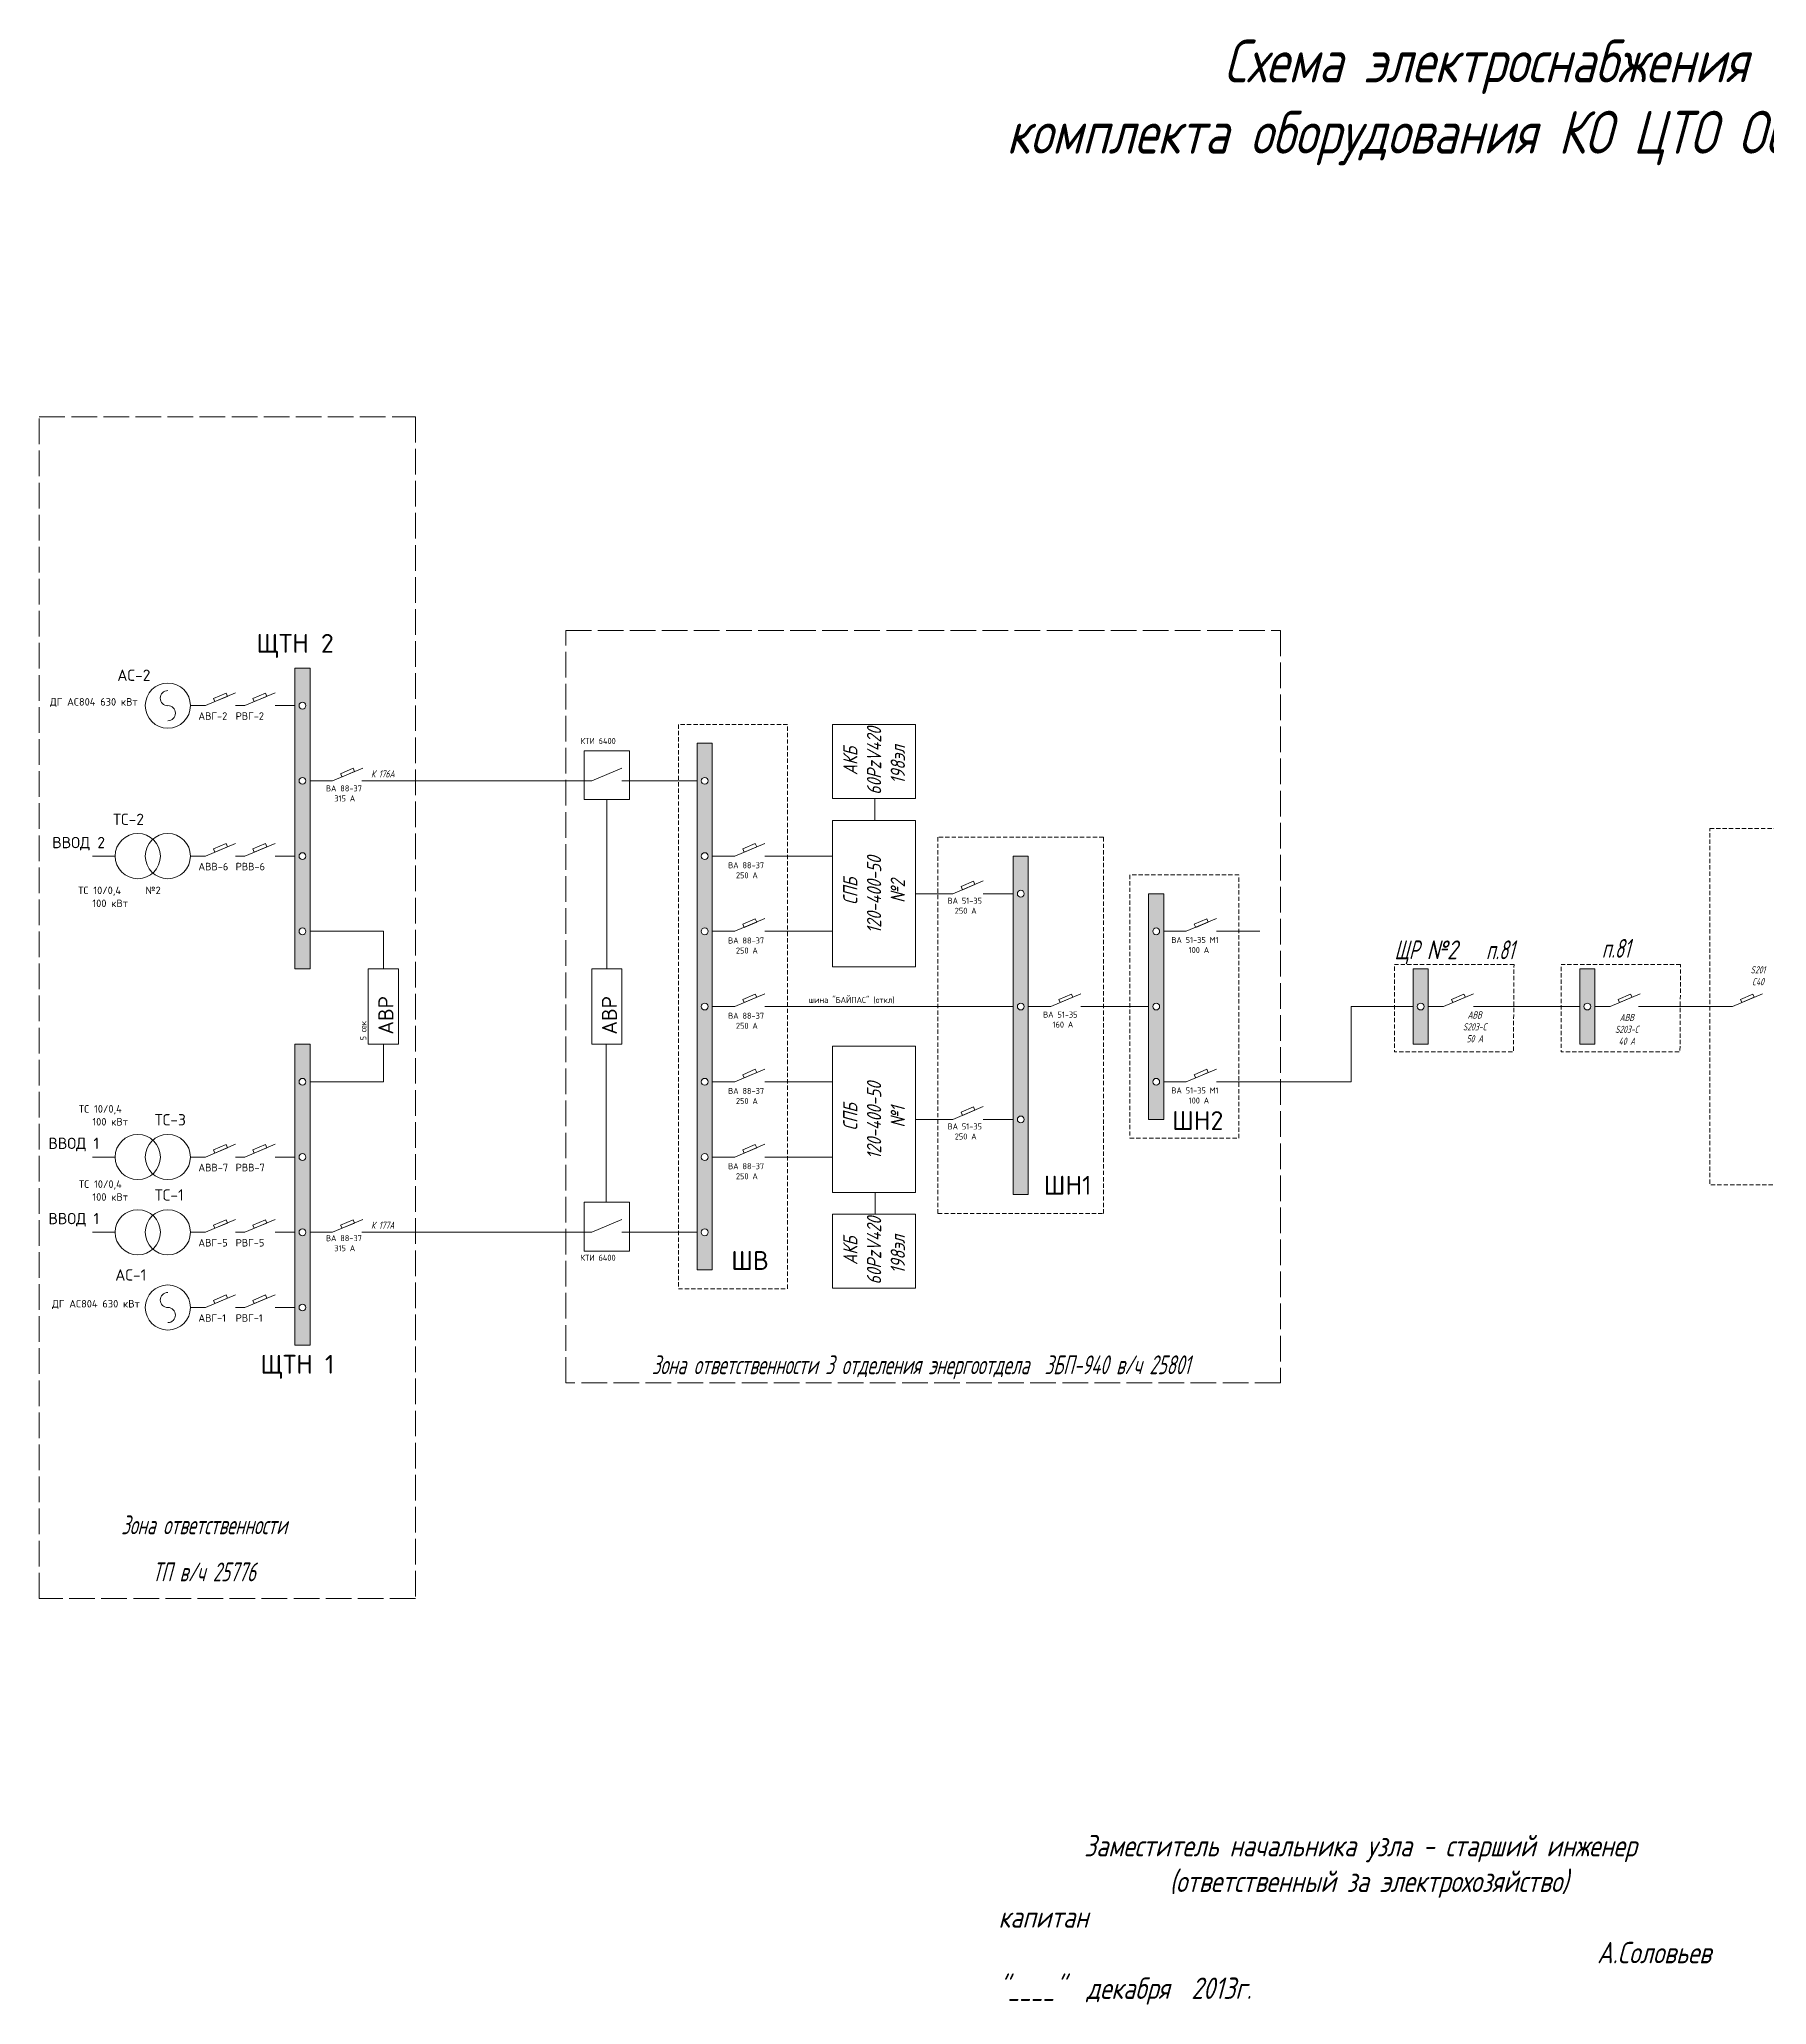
# Paper-space layout 'ССПД' of a CAD drawing. Extents: x 12 to 385, y 7 to 283.
# Drawn here: x 12.3 to 254.7, y 7.1 to 282.9 of the extents above; entities that cross this region are included whole.
import ezdxf

# ---------------------------------------------------------------- set-up
doc = ezdxf.new("R2010")
doc.units = 0
doc.header["$LTSCALE"] = 0.3
doc.linetypes.add('ACAD_ISO02W100', pattern=[15, 12, -3])
doc.linetypes.add('JIS_02_2.0', pattern=[3, 2, -1])
doc.layers.get('0').update_dxf_attribs({"linetype": 'CONTINUOUS', "lineweight": 15})
doc.layers.add('Text', color=242, linetype='CONTINUOUS', lineweight=15)
doc.styles.get("Standard").update_dxf_attribs({"font": 'isocpeur.ttf', "width": 0.8, "oblique": 15})

psp = doc.layouts.new('ССПД')

# ---------------------------------------------------------------- hatches: boundary and pattern name
h = psp.add_hatch(color=256)
edge = h.paths.add_edge_path(flags=16)
edge.add_arc((49.27, 189.39), 0.478, 0, 360)
edge = h.paths.add_edge_path(flags=16)
edge.add_arc((49.27, 178.83), 0.478, 0, 360)
edge = h.paths.add_edge_path(flags=16)
edge.add_arc((49.27, 168.27), 0.478, 0, 360)
edge = h.paths.add_edge_path(flags=16)
edge.add_arc((49.27, 157.71), 0.478, 0, 360)
h.paths.add_polyline_path([(48.22, 194.67), (48.22, 152.43), (50.33, 152.43), (50.33, 194.67)])
h = psp.add_hatch(color=7)
edge = h.paths.add_edge_path(flags=16)
edge.add_arc((105.72, 178.83), 0.478, 0, 360)
edge = h.paths.add_edge_path(flags=16)
edge.add_arc((105.72, 168.27), 0.478, 0, 360)
edge = h.paths.add_edge_path(flags=16)
edge.add_arc((105.72, 157.71), 0.478, 0, 360)
edge = h.paths.add_edge_path(flags=16)
edge.add_arc((105.72, 147.15), 0.478, 0, 360)
edge = h.paths.add_edge_path(flags=16)
edge.add_arc((105.72, 136.59), 0.478, 0, 360)
edge = h.paths.add_edge_path(flags=16)
edge.add_arc((105.72, 126.03), 0.478, 0, 360)
edge = h.paths.add_edge_path(flags=16)
edge.add_arc((105.72, 115.47), 0.478, 0, 360)
h.paths.add_polyline_path([(104.66, 184.11), (104.66, 110.19), (106.77, 110.19), (106.77, 184.11)])
h = psp.add_hatch(color=7)
edge = h.paths.add_edge_path(flags=16)
edge.add_arc((150.07, 162.99), 0.478, 0, 360)
edge = h.paths.add_edge_path(flags=16)
edge.add_arc((150.07, 147.15), 0.478, 0, 360)
edge = h.paths.add_edge_path(flags=16)
edge.add_arc((150.07, 131.31), 0.478, 0, 360)
h.paths.add_polyline_path([(149.01, 168.27), (149.01, 120.75), (151.12, 120.75), (151.12, 168.27)])
h = psp.add_hatch(color=7)
edge = h.paths.add_edge_path(flags=16)
edge.add_arc((169.08, 157.71), 0.478, 0, 360)
edge = h.paths.add_edge_path(flags=16)
edge.add_arc((169.08, 147.15), 0.478, 0, 360)
edge = h.paths.add_edge_path(flags=16)
edge.add_arc((169.08, 136.59), 0.478, 0, 360)
h.paths.add_polyline_path([(168.02, 162.99), (168.02, 131.31), (170.13, 131.31), (170.13, 162.99)])
h = psp.add_hatch(color=256)
edge = h.paths.add_edge_path(flags=16)
edge.add_arc((49.27, 136.59), 0.478, 0, 360)
edge = h.paths.add_edge_path(flags=16)
edge.add_arc((49.27, 126.03), 0.478, 0, 360)
edge = h.paths.add_edge_path(flags=16)
edge.add_arc((49.27, 115.47), 0.478, 0, 360)
edge = h.paths.add_edge_path(flags=16)
edge.add_arc((49.27, 104.91), 0.478, 0, 360)
h.paths.add_polyline_path([(48.22, 99.63), (48.22, 141.87), (50.33, 141.87), (50.33, 99.63)])
at = {"layer": 'Text'}
h = psp.add_hatch(color=7, dxfattribs=at)
h.paths.add_polyline_path([(205.15, 141.87), (207.26, 141.87), (207.26, 152.43), (205.15, 152.43)])
edge = h.paths.add_edge_path(flags=16)
edge.add_arc((206.2, 147.15), 0.478, 0, 360)
h = psp.add_hatch(color=7, dxfattribs=at)
h.paths.add_polyline_path([(228.52, 141.87), (230.64, 141.87), (230.64, 152.43), (228.52, 152.43)])
edge = h.paths.add_edge_path(flags=16)
edge.add_arc((229.58, 147.15), 0.478, 0, 360)

# ---------------------------------------------------------------- linework, layer by layer
for p, q in [((50.33, 194.67), (48.22, 194.67)), ((48.22, 194.67), (48.22, 152.43)), ((50.33, 152.43), (50.33, 194.67)), ((38.54, 191.15), (36.79, 190.39)), ((36.79, 190.39), (36.98, 189.95)), ((36.98, 189.95), (38.74, 190.69)), ((38.74, 190.69), (38.54, 191.15)), ((44.07, 191.15), (42.32, 190.39)), ((42.32, 190.39), (42.51, 189.95)), ((42.51, 189.95), (44.27, 190.69)), ((44.27, 190.69), (44.07, 191.15)), ((39.89, 189.39), (41.2, 189.39)), ((45.42, 189.39), (48.22, 189.39)), ((56.37, 180.59), (54.62, 179.83)), ((54.62, 179.83), (54.82, 179.39)), ((54.82, 179.39), (56.57, 180.13)), ((56.57, 180.13), (56.37, 180.59)), ((53.5, 178.83), (50.33, 178.83)), ((38.54, 170.03), (36.79, 169.27)), ((36.79, 169.27), (36.98, 168.83)), ((36.98, 168.83), (38.74, 169.57)), ((38.74, 169.57), (38.54, 170.03)), ((44.07, 170.03), (42.32, 169.27)), ((42.32, 169.27), (42.51, 168.83)), ((42.51, 168.83), (44.27, 169.57)), ((44.27, 169.57), (44.07, 170.03)), ((19.82, 168.27), (22.99, 168.27)), ((39.89, 168.27), (41.2, 168.27)), ((45.42, 168.27), (48.22, 168.27)), ((50.33, 157.71), (60.63, 157.71)), ((60.63, 157.71), (60.63, 152.43)), ((48.22, 152.43), (50.33, 152.43)), ((62.74, 152.43), (58.51, 152.43)), ((58.51, 152.43), (58.51, 141.87)), ((62.74, 141.87), (62.74, 152.43)), ((48.22, 141.87), (50.33, 141.87)), ((48.22, 99.63), (48.22, 141.87)), ((50.33, 141.87), (50.33, 99.63)), ((58.51, 141.87), (62.74, 141.87)), ((60.63, 136.59), (60.63, 141.87)), ((50.33, 136.59), (60.63, 136.59)), ((38.54, 127.79), (36.79, 127.03)), ((36.79, 127.03), (36.98, 126.59)), ((36.98, 126.59), (38.74, 127.33)), ((38.74, 127.33), (38.54, 127.79)), ((44.07, 127.79), (42.32, 127.03)), ((42.32, 127.03), (42.51, 126.59)), ((42.51, 126.59), (44.27, 127.33)), ((44.27, 127.33), (44.07, 127.79)), ((19.82, 126.03), (22.99, 126.03)), ((39.89, 126.03), (41.2, 126.03)), ((45.42, 126.03), (48.22, 126.03)), ((38.54, 117.23), (36.79, 116.47)), ((36.79, 116.47), (36.98, 116.03)), ((36.98, 116.03), (38.74, 116.77)), ((38.74, 116.77), (38.54, 117.23)), ((44.07, 117.23), (42.32, 116.47)), ((42.32, 116.47), (42.51, 116.03)), ((42.51, 116.03), (44.27, 116.77)), ((44.27, 116.77), (44.07, 117.23)), ((56.37, 117.23), (54.62, 116.47)), ((54.62, 116.47), (54.82, 116.03)), ((54.82, 116.03), (56.57, 116.77)), ((56.57, 116.77), (56.37, 117.23)), ((19.82, 115.47), (22.99, 115.47)), ((39.89, 115.47), (41.2, 115.47)), ((45.42, 115.47), (48.22, 115.47)), ((53.5, 115.47), (50.33, 115.47)), ((38.54, 106.67), (36.79, 105.91)), ((36.79, 105.91), (36.98, 105.47)), ((36.98, 105.47), (38.74, 106.21)), ((38.74, 106.21), (38.54, 106.67)), ((39.89, 104.91), (41.2, 104.91)), ((44.07, 106.67), (42.32, 105.91)), ((42.32, 105.91), (42.51, 105.47)), ((42.51, 105.47), (44.27, 106.21)), ((44.27, 106.21), (44.07, 106.67)), ((45.42, 104.91), (48.22, 104.91)), ((50.33, 99.63), (48.22, 99.63))]:
    psp.add_line(p, q)
at = {"lineweight": 15}
for p, q in [((35.67, 189.39), (39.89, 191.18)), ((41.2, 189.39), (45.42, 191.18)), ((53.5, 178.83), (57.72, 180.62)), ((35.67, 168.27), (39.89, 170.06)), ((41.2, 168.27), (45.42, 170.06)), ((35.67, 126.03), (39.89, 127.82)), ((41.2, 126.03), (45.42, 127.82)), ((35.67, 115.47), (39.89, 117.26)), ((41.2, 115.47), (45.42, 117.26)), ((53.5, 115.47), (57.72, 117.26)), ((35.67, 104.91), (39.89, 106.7)), ((41.2, 104.91), (45.42, 106.7))]:
    psp.add_line(p, q, dxfattribs=at)
at = {"color": 7}
for p, q in [((95.16, 183.05), (88.82, 183.05)), ((88.82, 183.05), (88.82, 176.19)), ((95.16, 176.19), (95.16, 183.05)), ((106.77, 184.11), (104.66, 184.11)), ((104.66, 184.11), (104.66, 110.19)), ((106.77, 110.19), (106.77, 184.11)), ((57.61, 178.83), (86.71, 178.83)), ((89.88, 178.83), (86.71, 178.83)), ((94.1, 178.83), (104.66, 178.83)), ((88.82, 176.19), (95.16, 176.19)), ((91.99, 176.19), (91.99, 152.43)), ((112.82, 170.03), (111.06, 169.27)), ((111.06, 169.27), (111.26, 168.83)), ((111.26, 168.83), (113.02, 169.57)), ((113.02, 169.57), (112.82, 170.03)), ((106.77, 168.27), (109.94, 168.27)), ((114.16, 168.27), (123.67, 168.27)), ((151.12, 168.27), (149.01, 168.27)), ((149.01, 168.27), (149.01, 120.75)), ((151.12, 120.75), (151.12, 168.27)), ((135.28, 162.99), (140.56, 162.99)), ((143.44, 164.75), (141.69, 163.99)), ((141.69, 163.99), (141.88, 163.55)), ((141.88, 163.55), (143.64, 164.29)), ((143.64, 164.29), (143.44, 164.75)), ((144.79, 162.99), (149.01, 162.99)), ((170.13, 162.99), (168.02, 162.99)), ((168.02, 162.99), (168.02, 131.31)), ((170.13, 131.31), (170.13, 162.99)), ((106.77, 157.71), (109.94, 157.71)), ((112.82, 159.47), (111.06, 158.71)), ((111.06, 158.71), (111.26, 158.27)), ((111.26, 158.27), (113.02, 159.01)), ((113.02, 159.01), (112.82, 159.47)), ((114.16, 157.71), (123.67, 157.71)), ((170.13, 157.71), (173.3, 157.71)), ((176.18, 159.47), (174.42, 158.71)), ((174.42, 158.71), (174.62, 158.27)), ((174.62, 158.27), (176.38, 159.01)), ((176.38, 159.01), (176.18, 159.47)), ((177.52, 157.71), (183.62, 157.71)), ((94.1, 152.43), (89.88, 152.43)), ((89.88, 152.43), (89.88, 141.87)), ((94.1, 141.87), (94.1, 152.43)), ((106.77, 147.15), (109.94, 147.15)), ((112.82, 148.91), (111.06, 148.15)), ((111.06, 148.15), (111.26, 147.71)), ((111.26, 147.71), (113.02, 148.45)), ((113.02, 148.45), (112.82, 148.91)), ((114.16, 147.15), (149.01, 147.15)), ((151.12, 147.15), (154.29, 147.15)), ((157.17, 148.91), (155.42, 148.15)), ((155.42, 148.15), (155.61, 147.71)), ((155.61, 147.71), (157.37, 148.45)), ((157.37, 148.45), (157.17, 148.91)), ((158.52, 147.15), (168.02, 147.15)), ((212.27, 148.91), (210.52, 148.15)), ((210.52, 148.15), (210.72, 147.71)), ((210.72, 147.71), (212.47, 148.45)), ((212.47, 148.45), (212.27, 148.91)), ((235.65, 148.91), (233.9, 148.15)), ((233.9, 148.15), (234.09, 147.71)), ((234.09, 147.71), (235.85, 148.45)), ((235.85, 148.45), (235.65, 148.91)), ((246.76, 147.15), (249.93, 147.15)), ((89.88, 141.87), (94.1, 141.87)), ((91.88, 119.69), (91.88, 141.87)), ((112.82, 138.35), (111.06, 137.59)), ((113.02, 137.89), (112.82, 138.35)), ((176.18, 138.35), (174.42, 137.59)), ((176.38, 137.89), (176.18, 138.35)), ((106.77, 136.59), (109.94, 136.59)), ((111.06, 137.59), (111.26, 137.15)), ((111.26, 137.15), (113.02, 137.89)), ((114.16, 136.59), (123.67, 136.59)), ((170.13, 136.59), (173.3, 136.59)), ((174.42, 137.59), (174.62, 137.15)), ((174.62, 137.15), (176.38, 137.89)), ((177.52, 136.59), (187.03, 136.59)), ((143.44, 133.07), (141.69, 132.31)), ((141.88, 131.87), (143.64, 132.61)), ((143.64, 132.61), (143.44, 133.07)), ((135.28, 131.31), (140.56, 131.31)), ((141.69, 132.31), (141.88, 131.87)), ((144.79, 131.31), (149.01, 131.31)), ((168.02, 131.31), (170.13, 131.31)), ((112.82, 127.79), (111.06, 127.03)), ((111.06, 127.03), (111.26, 126.59)), ((111.26, 126.59), (113.02, 127.33)), ((113.02, 127.33), (112.82, 127.79)), ((106.77, 126.03), (109.94, 126.03)), ((114.16, 126.03), (123.67, 126.03)), ((95.16, 119.69), (88.82, 119.69)), ((88.82, 119.69), (88.82, 112.83)), ((95.16, 112.83), (95.16, 119.69)), ((149.01, 120.75), (151.12, 120.75)), ((57.61, 115.47), (86.71, 115.47)), ((89.88, 115.47), (86.71, 115.47)), ((94.1, 115.47), (104.66, 115.47)), ((88.82, 112.83), (95.16, 112.83)), ((104.66, 110.19), (106.77, 110.19))]:
    psp.add_line(p, q, dxfattribs=at)
at = {"color": 7, "lineweight": 15}
for p, q in [((89.88, 178.83), (94.1, 180.62)), ((109.94, 168.27), (114.16, 170.06)), ((140.56, 162.99), (144.79, 164.78)), ((109.94, 157.71), (114.16, 159.5)), ((173.3, 157.71), (177.52, 159.5)), ((109.94, 147.15), (114.16, 148.94)), ((154.29, 147.15), (158.52, 148.94)), ((209.4, 147.15), (213.62, 148.94)), ((232.77, 147.15), (237, 148.94)), ((249.93, 147.15), (254.16, 148.94)), ((109.94, 136.59), (114.16, 138.38)), ((173.3, 136.59), (177.52, 138.38)), ((140.56, 131.31), (144.79, 133.1)), ((109.94, 126.03), (114.16, 127.82)), ((89.88, 115.47), (94.1, 117.26))]:
    psp.add_line(p, q, dxfattribs=at)
at = {"linetype": 'ACAD_ISO02W100'}
for points in [[(65.14, 64.08), (12.34, 64.08), (12.34, 229.93), (65.14, 229.93)], [(65.14, 229.93), (65.14, 64.08)]]:
    psp.add_lwpolyline(points, dxfattribs=at)
at = {"color": 7, "linetype": 'ACAD_ISO02W100'}
psp.add_lwpolyline([(86.21, 199.95), (186.51, 199.95), (186.51, 94.35), (86.21, 94.35)], close=True, dxfattribs=at)
at = {"color": 7, "linetype": 'JIS_02_2.0'}
for points in [[(102.02, 107.55), (117.33, 107.55), (117.33, 186.75), (102.02, 186.75)], [(138.45, 118.11), (161.68, 118.11), (161.68, 170.91), (138.45, 170.91)], [(165.38, 128.67), (180.69, 128.67), (180.69, 165.63), (165.38, 165.63)]]:
    psp.add_lwpolyline(points, close=True, dxfattribs=at)
at = {"linetype": 'JIS_02_2.0', "flags": 128}
psp.add_lwpolyline([(246.76, 172.15), (277.04, 172.15), (277.04, 122.15), (246.76, 122.15)], close=True, dxfattribs=at)
at = {"color": 7, "linetype": 'JIS_02_2.0', "flags": 128}
for points in [[(219.29, 153.07), (202.51, 153.07), (202.51, 140.8), (219.21, 140.8)], [(242.66, 153.07), (225.89, 153.07), (225.89, 140.8), (242.58, 140.8)]]:
    psp.add_lwpolyline(points, close=True, dxfattribs=at)
at = {"color": 7}
for points in [[(205.15, 141.87), (207.26, 141.87), (207.26, 152.43), (205.15, 152.43)], [(228.52, 141.87), (230.64, 141.87), (230.64, 152.43), (228.52, 152.43)], [(251.25, 147.71), (253.01, 148.45), (252.81, 148.91), (251.06, 148.15)]]:
    psp.add_lwpolyline(points, close=True, dxfattribs=at)
for centre, radius in [((30.38, 189.39), 3.17), ((49.27, 189.39), 0.478), ((49.27, 178.83), 0.478), ((26.16, 168.27), 3.17), ((30.38, 168.27), 3.17), ((49.27, 168.27), 0.478), ((49.27, 157.71), 0.478), ((49.27, 136.59), 0.478), ((26.16, 126.03), 3.17), ((30.38, 126.03), 3.17), ((49.27, 126.03), 0.478), ((26.16, 115.47), 3.17), ((30.38, 115.47), 3.17), ((49.27, 115.47), 0.478), ((30.38, 104.91), 3.17), ((49.27, 104.91), 0.478)]:
    psp.add_circle(centre, radius)
for centre in [(105.72, 178.83), (105.72, 168.27), (150.07, 162.99), (105.72, 157.71), (169.08, 157.71), (105.72, 147.15), (150.07, 147.15), (169.08, 147.15), (206.2, 147.15), (229.58, 147.15), (105.72, 136.59), (169.08, 136.59), (150.07, 131.31), (105.72, 126.03), (105.72, 115.47)]:
    psp.add_circle(centre, 0.478, dxfattribs=at)
for centre, start, end in [((30.38, 190.44), 90, 270), ((30.38, 188.33), 270, 90), ((30.38, 105.96), 90, 270), ((30.38, 103.85), 270, 90)]:
    psp.add_arc(centre, 1.06, start, end)
at = {"layer": 'Text'}
for p, q in [((33.55, 189.39), (35.67, 189.39)), ((33.55, 168.27), (35.67, 168.27)), ((33.55, 126.03), (35.67, 126.03)), ((33.55, 115.47), (35.67, 115.47)), ((33.55, 104.91), (35.67, 104.91))]:
    psp.add_line(p, q, dxfattribs=at)
at = {"layer": 'Text', "color": 7}
for p, q in [((129.57, 176.36), (129.57, 173.27)), ((196.44, 136.59), (196.44, 147.15)), ((196.44, 147.15), (203.01, 147.15)), ((203.01, 147.15), (205.15, 147.15)), ((207.26, 147.15), (209.4, 147.15)), ((213.62, 147.15), (226.38, 147.15)), ((226.38, 147.15), (228.52, 147.15)), ((230.64, 147.15), (232.77, 147.15)), ((246.76, 147.15), (236.76, 147.15)), ((196.44, 136.59), (187.03, 136.59)), ((129.65, 121.1), (129.65, 118.01))]:
    psp.add_line(p, q, dxfattribs=at)
for points in [[(123.67, 176.36), (135.28, 176.36), (135.28, 186.75), (123.67, 186.75)], [(123.67, 152.71), (135.28, 152.71), (135.28, 173.27), (123.67, 173.27)], [(123.67, 121.03), (135.28, 121.03), (135.28, 141.59), (123.67, 141.59)], [(123.67, 107.62), (135.28, 107.62), (135.28, 118.01), (123.67, 118.01)]]:
    psp.add_lwpolyline(points, close=True, dxfattribs=at)

# ---------------------------------------------------------------- texts
for s, height, p in [('ЩТН 2', 2.64, (42.82, 196.81)), ('   АС-2', 1.584, (20.26, 192.86)), (' ДГ АС804 630 кВт', 1.056, (13.16, 189.39)), ('АВГ-2', 1.056, (34.66, 187.39)), ('РВГ-2', 1.056, (39.89, 187.39)), (' ВА 88-37', 0.845, (52.03, 177.35)), ('315 А', 0.845, (53.74, 175.94)), ('   ТС-2', 1.584, (19.66, 172.64)), ('   ВВОД 2', 1.584, (11.13, 169.38)), ('АВВ-6', 1.056, (34.66, 166.27)), ('РВВ-6', 1.056, (39.89, 166.27)), (' ТС 10/0,4 ', 1.056, (17.12, 162.93)), ('№2', 1.056, (27.23, 162.93)), ('100 кВт', 1.056, (19.79, 161.12)), (' ТС 10/0,4 ', 1.056, (17.22, 132.26)), ('100 кВт', 1.056, (19.79, 130.45)), ('ТС-3', 1.584, (28.54, 130.47)), ('   ВВОД 1', 1.584, (10.59, 127.16)), ('АВВ-7', 1.056, (34.66, 124.03)), ('РВВ-7', 1.056, (39.89, 124.03)), (' ТС 10/0,4 ', 1.056, (17.22, 121.7)), ('ТС-1', 1.584, (28.54, 119.91)), ('100 кВт', 1.056, (19.79, 119.89)), ('   ВВОД 1', 1.584, (10.59, 116.6)), ('АВГ-5', 1.056, (34.66, 113.47)), ('РВГ-5', 1.056, (39.89, 113.47)), (' ВА 88-37', 0.845, (52.03, 114.22)), ('315 А', 0.845, (53.74, 112.81)), ('   АС-1', 1.584, (19.97, 108.69)), (' ДГ АС804 630 кВт', 1.056, (13.46, 104.91)), ('АВГ-1', 1.056, (34.66, 102.91)), ('РВГ-1', 1.056, (39.89, 102.91)), ('ЩТН 1', 2.64, (43.38, 95.62))]:
    psp.add_text(s, height=height).set_placement(p)
at = {"color": 7}
for s, height, p in [(' КТИ 6400', 0.845, (87.77, 184.01)), (' ВА 88-37', 0.845, (108.47, 166.56)), ('250 А', 0.845, (110.1, 165.15)), (' ВА 51-35', 0.845, (139.26, 161.58)), ('250 А', 0.845, (140.81, 160.17)), (' ВА 88-37', 0.845, (108.47, 156)), ('250 А', 0.845, (110.1, 154.59)), ('ВА 51-35 М1', 0.8448, (171.21, 156.07)), ('100 А', 0.845, (173.63, 154.66)), (' ВА 88-37', 0.845, (108.47, 145.44)), (' шина "БАЙПАС" (откл)', 0.8448, (119.8, 147.66)), ('ВА 51-35', 0.845, (153.21, 145.6)), ('250 А', 0.845, (110.1, 144.03)), ('160 А', 0.845, (154.53, 144.2)), (' ВА 88-37', 0.845, (108.47, 134.88)), ('ВА 51-35 М1', 0.8448, (171.21, 134.95)), ('250 А', 0.845, (110.1, 133.47)), ('ШН2', 2.64, (171.31, 129.83)), ('100 А', 0.845, (173.63, 133.54)), (' ВА 51-35', 0.845, (139.26, 129.9)), ('250 А', 0.845, (140.81, 128.49)), (' ВА 88-37', 0.845, (108.47, 124.32)), ('250 А', 0.845, (110.1, 122.91)), ('ШН1', 2.64, (153.29, 120.75)), (' КТИ 6400', 0.845, (87.75, 111.47)), ('ШВ', 2.64, (109.44, 110.19))]:
    psp.add_text(s, height=height, dxfattribs=at).set_placement(p)
for s, height, p in [(' АВР', 2.112, (62.03, 141.87)), (' 5 сек', 0.845, (58.23, 141.87))]:
    psp.add_text(s, height=height, rotation=90).set_placement(p)
psp.add_text(' АВР', height=2.112, rotation=90, dxfattribs=at).set_placement((93.4, 141.87))
at = {"insert": (215.32, 282.87), "char_height": 6, "attachment_point": 2}
psp.add_mtext_dynamic_manual_height_columns('Схема электроснабжения \\Pкомплекта оборудования КО ЦТО ОС/ЗС СПД', width=1316.3617, gutter_width=12.5, heights=[0], dxfattribs=at)
at = {"line_spacing_factor": 1.5}
for s, insert, char_height, width, attachment_point in [('{\\fGOST|b0|i0|c204|p34; \\fGOST|b0|i0|c0|p34; \\fGOST|b0|i0|c204|p34; К 176А}', (57.41, 179.31), 1, 17.2012, 7), ('{\\fGOST|b0|i0|c204|p34; \\fGOST|b0|i0|c0|p34; \\fGOST|b0|i0|c204|p34; К 177А}', (57.41, 115.95), 1, 17.2012, 7), ('{\\fGOST|b0|i0|c204|p34;Зона ответственности \\PТП в/ч 25776}', (35.46, 66.48), 2.64, 52.8, 8)]:
    psp.add_mtext(s, dxfattribs=dict(at, insert=insert, char_height=char_height, width=width, attachment_point=attachment_point))
at = {"color": 7, "char_height": 2.64, "line_spacing_factor": 1.5}
for s, insert, width, attachment_point in [('{\\fGOST|b0|i0|c204|p34;ЩР }№2   {\\fGOST|b0|i0|c204|p34;п.81}', (202.51, 153.07), 30.0883, 7), ('{\\fGOST|b0|i0|c204|p34;      п.81}', (225.11, 154), 50.0959, 7), ('{\\fGOST|b0|i0|c204|p34;Зона ответственности 3 отделения энергоотдела  3БП-940 в/ч 25801}', (136.05, 94.83), 106.1147, 8)]:
    psp.add_mtext(s, dxfattribs=dict(at, insert=insert, width=width, attachment_point=attachment_point))
at = {"color": 7, "char_height": 1, "width": 9.3258, "attachment_point": 2}
for s, insert in [('{\\fGOST|b0|i0|c0|p34;S201 \\fGOST|b0|i0|c204|p34;\\P\\fGOST|b0|i0|c0|p34;C\\fGOST|b0|i0|c204|p34;40}', (253.53, 152.81)), ('{\\fGOST|b0|i0|c204|p34;АВ\\fGOST|b0|i0|c0|p34;B\\PS2\\fGOST|b0|i0|c204|p34;03\\fGOST|b0|i0|c0|p34;-C\\fGOST|b0|i0|c204|p34;\\P50 А}', (213.78, 146.47)), ('{\\fGOST|b0|i0|c204|p34;АВ\\fGOST|b0|i0|c0|p34;B\\PS2\\fGOST|b0|i0|c204|p34;03\\fGOST|b0|i0|c0|p34;-C\\fGOST|b0|i0|c204|p34;\\P40 А}', (235.13, 146.12))]:
    psp.add_mtext(s, dxfattribs=dict(at, insert=insert))
at = {"layer": 'Text', "color": 7, "char_height": 2, "attachment_point": 5, "rotation": 90}
for s, insert in [('\\pl2;{\\H0.4224x;\\C7;\\P\\pi-2;\\H2.3674x; АКБ \\P 60PzV420 \\P198эл}', (128.78, 181.1)), ('\\pl2;{\\H0.4224x;\\C7;\\P\\pi-2;\\H2.3674x; СПБ\\P120-400-50\\P №2}', (128.78, 162.82)), ('\\pl2;{\\H0.4224x;\\C7;\\P\\pi-2;\\H2.3674x; СПБ\\P120-400-50\\P №1}', (128.78, 131.14)), ('\\pl2;{\\H0.4224x;\\C7;\\P\\pi-2;\\H2.3674x; АКБ \\P 60PzV420 \\P198эл}', (128.78, 112.36))]:
    psp.add_mtext_dynamic_manual_height_columns(s, width=30.889, gutter_width=25, heights=[0], dxfattribs=dict(at, insert=insert))
at = {"layer": 'Text', "insert": (146.95, 30.87), "char_height": 3, "attachment_point": 1}
psp.add_mtext_dynamic_manual_height_columns('{\\C7;^IЗаместитель начальника узла - старший инженер\\P^I^I(ответственный за электрохозяйство)\\Pкапитан \\P^I^I^I^I^I^I^IА.Соловьев\\P"____"  декабря  2013г.}', width=141.3223, gutter_width=25, heights=[0], dxfattribs=at)

doc.saveas('drawing.dxf')
